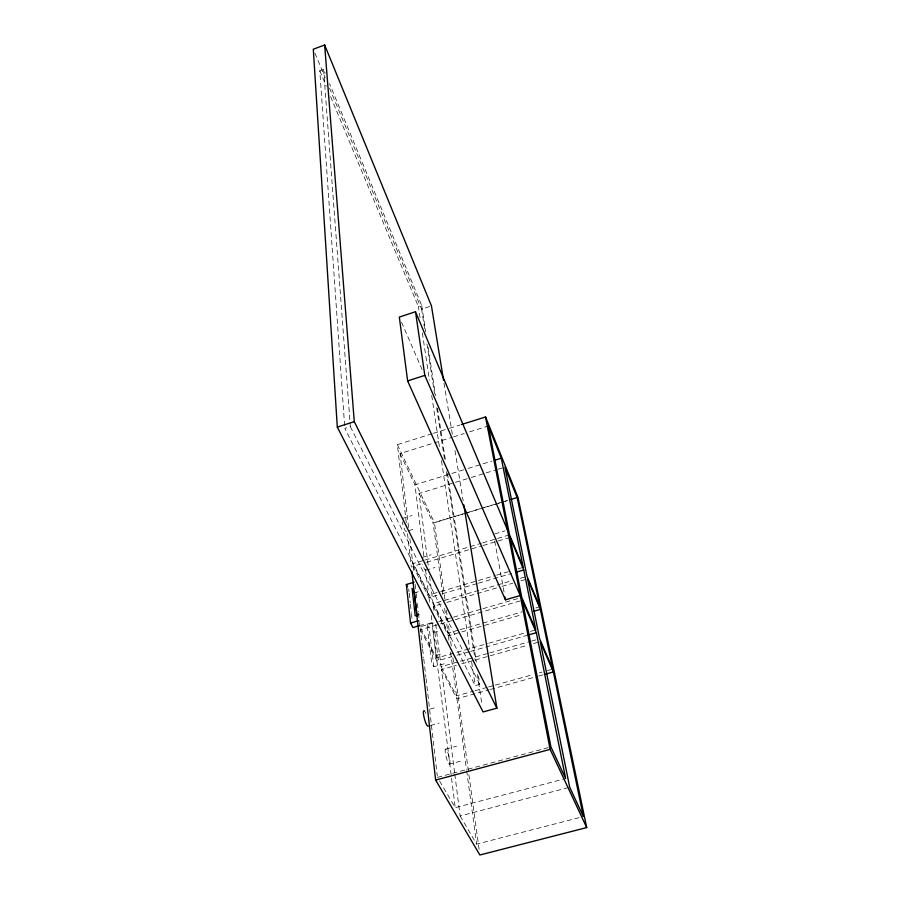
<?xml version="1.0" encoding="UTF-8"?>
<svg xmlns="http://www.w3.org/2000/svg" width="900" height="900" viewBox="0 0 900 900"><rect width="100%" height="100%" fill="white"/><g stroke="black" fill="none" stroke-linecap="round" stroke-linejoin="round"><path stroke-width="0.67" stroke-dasharray="4.5 3.38" d="M344.621 425.621L319.793 70.763L323.584 69.367L325.204 73.26M420.053 317.711L418.387 306.596L421.706 305.494L329.512 83.644M424.586 328.613L421.616 309.161L430.211 306.315M350.021 422.46L350.336 426.668L344.824 428.423L475.189 685.609L479.767 684.326L478.496 676.001M406.271 522.585L397.384 444.645L432.113 433.744M433.44 433.316L448.144 428.704M449.471 428.287L460.159 424.935M408.589 527.434L400.061 453.577L452.194 437.276M453.532 436.86L464.22 433.519M469.575 431.843L488.284 425.993M423.81 555.964L414.923 484.819L466.751 468.855M468.079 468.45L491.996 461.081M428.175 565.121L419.051 493.481L470.025 477.855M471.364 477.439L484.785 473.321M486.124 472.916L496.856 469.62M498.195 469.215L502.223 467.978M402.322 518.467L411.964 515.531M442.789 594.574L433.08 522.945L466.447 512.865M467.786 512.46L482.468 508.027M483.806 507.623L497.149 503.584M498.488 503.179L503.831 501.57M505.159 501.165L507.836 500.366M444.892 599.141L434.43 522.664L463.613 513.855M464.929 513.45L500.738 502.627M502.065 502.234L507.375 500.625M408.611 530.707L415.856 528.514M494.775 533.903L504.979 530.865M421.796 557.561L431.179 554.76M409.871 538.582L412.774 563.67L423.529 560.464M424.868 560.07L481.32 543.274M482.659 542.869L496.103 538.875M497.441 538.47L509.535 534.881M413.55 570.42L413.077 566.291L425.194 562.691M426.544 562.286L481.759 545.884M483.109 545.479L510.041 537.469M425.599 570.274L434.993 567.484M414.439 592.886L418.309 591.75M412.774 563.67L428.681 595.024L439.335 591.908M440.674 591.525L495.259 575.539M496.598 575.145L509.906 571.252M517.894 568.913L523.226 567.349M413.077 566.291L429.007 597.645L437.017 595.305M442.35 593.752L477.045 583.605M478.384 583.211L511.74 573.457M429.581 576.146L433.091 603.709L512.246 580.635M520.301 578.284L525.668 576.72M433.946 610.436L433.418 606.33L441.484 603.979M446.861 602.415L496.609 587.925M501.986 586.361L512.741 583.234M520.808 580.883L527.535 578.925M415.204 615.87L420.48 614.329M420.874 625.264L423.517 624.499M444.116 663.817L433.868 666.72L431.606 662.49L426.971 624.082L434.464 621.911M421.402 626.445L437.468 621.81M438.795 621.416L452.183 617.558M453.521 617.164L481.613 609.053M482.951 608.67L520.414 597.836M422.494 647.831L420.401 629.719L439.178 624.308M440.516 623.914L453.926 620.044M455.265 619.661L522.315 600.322M434.835 632.239L438.277 659.655L436.05 655.414L432.63 627.998L434.835 632.239L439.83 630.799M433.091 603.709L448.02 633.139L458.82 630.034M460.17 629.651L522.281 611.82M535.793 607.95L539.842 606.78M433.418 606.33L448.38 635.749L460.373 632.306M461.711 631.924L521.707 614.734M436.05 655.414L441.18 653.962M420.705 628.031L436.556 658.058L487.507 643.579M488.846 643.196L525.06 632.903M530.415 631.384L535.781 629.865M420.401 629.719L436.916 660.938L451.699 656.741M457.065 655.211L469.159 651.78M470.509 651.398L526.95 635.389M435.69 624.161L441.113 666.686L488.351 653.321M489.701 652.939L530.201 641.475M531.551 641.104L538.301 639.191M454.613 772.762L441.473 669.555L456.356 665.347M461.767 663.829L473.94 660.386M475.29 660.004L488.824 656.179M490.174 655.796L528.053 645.097M533.464 643.567L538.875 642.038M441.113 666.686L456.536 695.891L473.906 691.054M475.245 690.683L487.271 687.33M488.61 686.959L493.954 685.474M495.293 685.102L532.721 674.685M539.404 672.817L542.07 672.075M547.425 670.59L552.769 669.105M441.473 669.555L456.919 698.76L489.06 689.816M490.41 689.445L537.289 676.406M538.627 676.035L543.983 674.55M429.93 709.121L434.891 707.749M430.346 725.524L439.054 723.127M445.759 749.115L456.559 746.179M449.438 764.179A7.785 1.474 75.2 0 0 448.054 753.165A7.785 1.474 75.2 0 0 445.275 752.58A7.785 1.474 75.2 0 0 449.438 764.179L460.282 761.242M437.456 777.386L550.935 746.933M439.594 781.02L455.231 807.66L564.311 778.894M454.793 774.158L460.125 815.996L568.35 787.59M460.125 815.996L476.629 844.121L583.357 816.559M426.971 624.082L429.176 628.324L433.868 666.72M350.336 426.668L479.767 684.326M400.061 453.577L414.923 484.819M419.051 493.481L433.08 522.945M397.384 444.645L434.43 522.664M401.546 322.189L422.055 369.484M319.793 70.763L326.295 86.31M330.626 96.683L418.387 306.596M314.921 53.089L325.159 77.659M329.468 88.009L421.616 309.161M494.752 541.114L504.225 592.988M444.004 383.085L452.52 435.442M454.973 450.495L463.151 500.827M421.706 305.494L425.756 331.864M428.096 347.13L435.532 395.696M437.445 408.184L445.32 459.529M447.446 473.4L476.37 662.13M426.915 343.89L434.543 393.885M436.669 407.779L444.51 459.169M446.411 471.668L475.245 660.555M477.371 674.449L482.029 705.004M422.348 332.978L429.412 380.183M431.707 395.449L439.402 446.816M441.484 460.699L469.777 649.508M471.656 662.006L475.189 685.609M446.411 610.268L451.35 646.425M452.869 657.54L479.486 852.221M444.656 608.344L448.02 633.139M448.38 635.749L449.303 642.589M450.596 652.151L456.536 695.891M456.919 698.76L466.493 769.365M466.684 770.749L476.629 844.121M425.554 569.914L428.681 595.024M429.007 597.645L429.874 604.519M431.235 615.499L436.556 658.058M436.916 660.938L455.231 807.66M415.136 584.179L416.093 592.436M416.25 593.809L416.734 597.938M417.364 603.439L418.32 611.696M418.478 613.069L419.434 621.326M419.591 622.71L420.064 626.827M422.651 649.226L423.619 657.585M423.776 658.969L425.869 677.081M426.037 678.476L437.299 775.991M407.543 533.722L411.356 567.124M408.701 589.028L409.005 591.784M409.162 593.156L410.22 602.786M410.366 604.17L411.277 612.428M411.435 613.8L412.043 619.301M323.584 69.367L349.92 421.065M406.44 531.146A6.772 1.204 73.2 0 1 404.494 529.087A6.772 1.204 73.2 0 1 402.255 521.887M425.869 569.194A6.638 1.136 73.5 0 1 424.811 569.632A6.638 1.136 73.5 0 1 422.629 564.334M425.272 712.102A8.021 1.586 74.9 0 1 425.936 713.464"/><path stroke-width="1.35" d="M443.554 380.329L431.449 305.91L324.652 45L313.301 49.208L337.298 427.084L483.086 711.945L496.879 708.154L463.815 504.9M415.507 311.726L399.33 317.081L407.632 380.925L505.463 599.816L520.245 595.541L424.822 375.39L415.507 311.726L507.521 530.1M407.632 380.925L424.822 375.39M337.298 427.084L354.285 421.661L324.652 45M461.498 424.519L485.539 416.97L517.984 497.419L586.699 827.584L479.869 855L435.645 780.075L411.829 571.298M494.651 460.271L501.3 458.224L488.284 425.993L509.535 534.881L523.226 567.349L501.3 458.224M510.502 499.556L517.174 497.543L539.842 606.78L527.006 576.337L504.911 467.156L517.174 497.543M419.558 625.646L412.942 627.559L410.535 623.048L406.35 584.505L414.067 582.221M515.745 572.288L523.744 569.947L535.781 629.865L521.752 597.454L510.041 537.469L523.744 569.947M410.535 623.048L418.489 620.741M533.711 611.291L540.382 609.379L552.769 669.105L539.651 638.809L527.535 578.925L540.382 609.379M528.289 635.006L536.355 632.711L565.65 778.534L550.935 746.933L522.315 600.322L536.355 632.711M545.321 674.179L553.354 671.94L583.357 816.559L569.7 787.23L540.236 641.655L553.354 671.94M435.645 780.075L550.148 749.385L586.699 827.584M406.35 584.505L407.52 586.766M354.285 421.661L496.879 708.154M485.539 416.97L550.148 749.385M504.968 597.094L505.463 599.816M417.116 616.264L414.439 592.886L412.099 588.352L415.204 615.87M428.254 726.097A8.021 1.586 74.9 0 1 424.181 717.874A8.021 1.586 74.9 0 1 424.654 711.18"/></g></svg>
